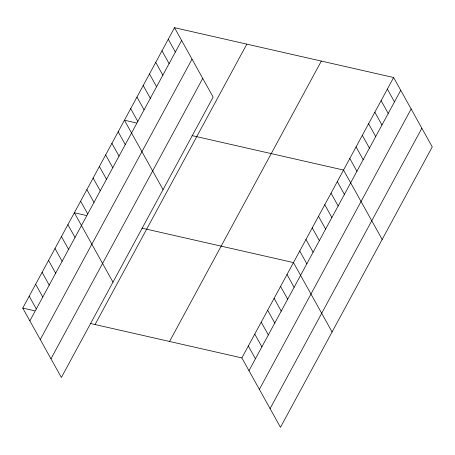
<?xml version="1.0" encoding="UTF-8"?>
<svg xmlns="http://www.w3.org/2000/svg" width="455" height="455" viewBox="0 0 455 455"><rect width="100%" height="100%" fill="white"/><g stroke="black" fill="none" stroke-linecap="round" stroke-linejoin="round"><path stroke-width="0.68" d="M174.515 27.692L213.133 97.08L61.374 377.485L22.75 308.092L174.515 27.692L393.626 77.515L432.25 146.908L280.485 427.308L241.867 357.92L90.369 323.471M29.865 320.872L181.625 40.467M40.262 339.555L192.027 59.15M50.971 358.802L202.737 78.397M95.055 324.534L246.82 44.135M169.556 341.477L321.321 61.072M241.867 357.92L393.626 77.515M248.976 370.7L400.741 90.295M259.373 389.383L411.138 108.978M270.088 408.63L421.853 128.225M136.483 122.964L124.431 120.222L163.055 189.616M192.055 135.601L343.548 170.051L382.166 239.438M86.399 215.499L74.347 212.758L112.971 282.145M141.971 228.131L293.464 262.58L332.087 331.974M22.75 308.092L34.802 310.833M387.37 89.083L394.479 101.863M381.108 100.652L388.217 113.426M374.846 112.214L381.961 124.994M368.59 123.783L375.699 136.563M362.328 135.351L369.437 148.131M356.066 146.914L363.181 159.694M349.804 158.482L356.919 171.262M337.286 181.619L344.401 194.393M331.024 193.182L338.139 205.961M324.768 204.75L331.877 217.53M318.506 216.318L325.615 229.093M312.244 227.881L319.359 240.661M305.982 239.449L313.097 252.229M299.726 251.018L306.835 263.798M168.253 39.255L175.368 52.035M287.014 274.501L294.129 287.281M161.991 50.823L169.106 63.603M280.564 286.417L287.674 299.197M155.735 62.392L162.844 75.166M149.473 73.955L156.583 86.734M274.115 298.332L281.224 311.112M143.211 85.523L150.326 98.303M267.665 310.253L274.774 323.033M136.955 97.091L144.064 109.865M261.215 322.168L268.325 334.948M130.693 108.654L137.802 121.434M254.766 334.084L261.875 346.864M248.316 346.005L255.426 358.785M118.169 131.791L125.284 144.571M111.913 143.353L119.022 156.133M105.651 154.922L112.766 167.702M99.389 166.49L106.504 179.27M93.133 178.059L100.242 190.833M86.871 189.621L93.98 202.401M80.609 201.19L87.724 213.969M67.897 224.673L75.012 237.453M61.448 236.589L68.563 249.368M54.998 248.51L62.113 261.284M48.548 260.425L55.664 273.205M42.099 272.34L49.214 285.12M35.649 284.261L42.764 297.035M29.2 296.177L36.315 308.956"/></g></svg>
